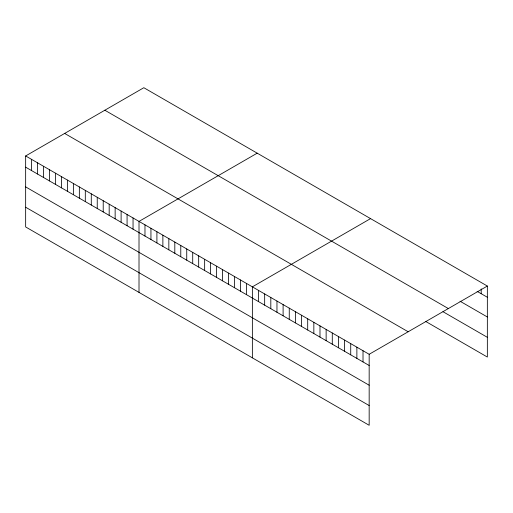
<?xml version="1.0" encoding="UTF-8"?>
<svg xmlns="http://www.w3.org/2000/svg" width="513" height="513" viewBox="0 0 513 513"><rect width="100%" height="100%" fill="white"/><g stroke="black" fill="none" stroke-linecap="round" stroke-linejoin="round"><path stroke-width="0.77" d="M25.65 155.952L369.168 354.278L369.168 425.283L25.65 226.951L25.65 155.952L143.832 87.717L487.35 286.049L487.35 357.048L425.88 321.561M257.193 153.169L139.01 221.398L139.01 292.404M370.553 218.615L252.37 286.844L252.37 357.85M369.168 354.278L487.35 286.049M477.103 291.346L487.35 297.258M460.026 301.214L487.35 316.989M104.832 110.231L448.349 308.563M442.956 311.686L487.35 337.317M64.651 133.431L408.168 331.764M25.65 167.161L369.168 365.487M25.65 186.892L369.168 385.225M25.65 207.22L369.168 405.552M481.2 288.902L481.2 293.712M363.018 350.725L363.018 361.941M356.875 347.179L356.875 358.395M350.725 343.633L350.725 354.842M344.582 340.081L344.582 351.296M338.433 336.534L338.433 347.743M332.283 332.982L332.283 344.197M326.14 329.436L326.14 340.645M319.99 325.883L319.99 337.099M313.841 322.337L313.841 333.546M307.697 318.785L307.697 330M301.548 315.238L301.548 326.448M295.405 311.686L295.405 322.901M289.255 308.14L289.255 319.355M283.105 304.594L283.105 315.803M276.962 301.041L276.962 312.257M270.813 297.495L270.813 308.704M264.663 293.943L264.663 305.158M258.52 290.396L258.52 301.606M246.407 283.4L246.407 294.616M240.437 279.957L240.437 291.166M234.473 276.513L234.473 287.722M228.509 273.07L228.509 284.279M222.539 269.62L222.539 280.835M216.576 266.176L216.576 277.392M210.606 262.733L210.606 273.948M204.642 259.289L204.642 270.498M198.672 255.846L198.672 267.055M192.708 252.402L192.708 263.611M186.745 248.952L186.745 260.168M180.775 245.509L180.775 256.724M174.811 242.065L174.811 253.281M168.841 238.622L168.841 249.831M162.877 235.178L162.877 246.387M156.907 231.729L156.907 242.944M150.944 228.285L150.944 239.5M144.98 224.841L144.98 236.057M133.047 217.954L133.047 229.164M127.077 214.511L127.077 225.72M121.113 211.061L121.113 222.276M115.143 207.618L115.143 218.833M109.179 204.174L109.179 215.389M103.216 200.73L103.216 211.94M97.246 197.287L97.246 208.496M91.282 193.843L91.282 205.053M85.312 190.394L85.312 201.609M79.348 186.95L79.348 198.165M73.378 183.507L73.378 194.716M67.415 180.063L67.415 191.272M61.451 176.619L61.451 187.829M55.481 173.17L55.481 184.385M49.517 169.726L49.517 180.942M43.547 166.283L43.547 177.498M37.584 162.839L37.584 174.048M31.614 159.396L31.614 170.605"/></g></svg>
